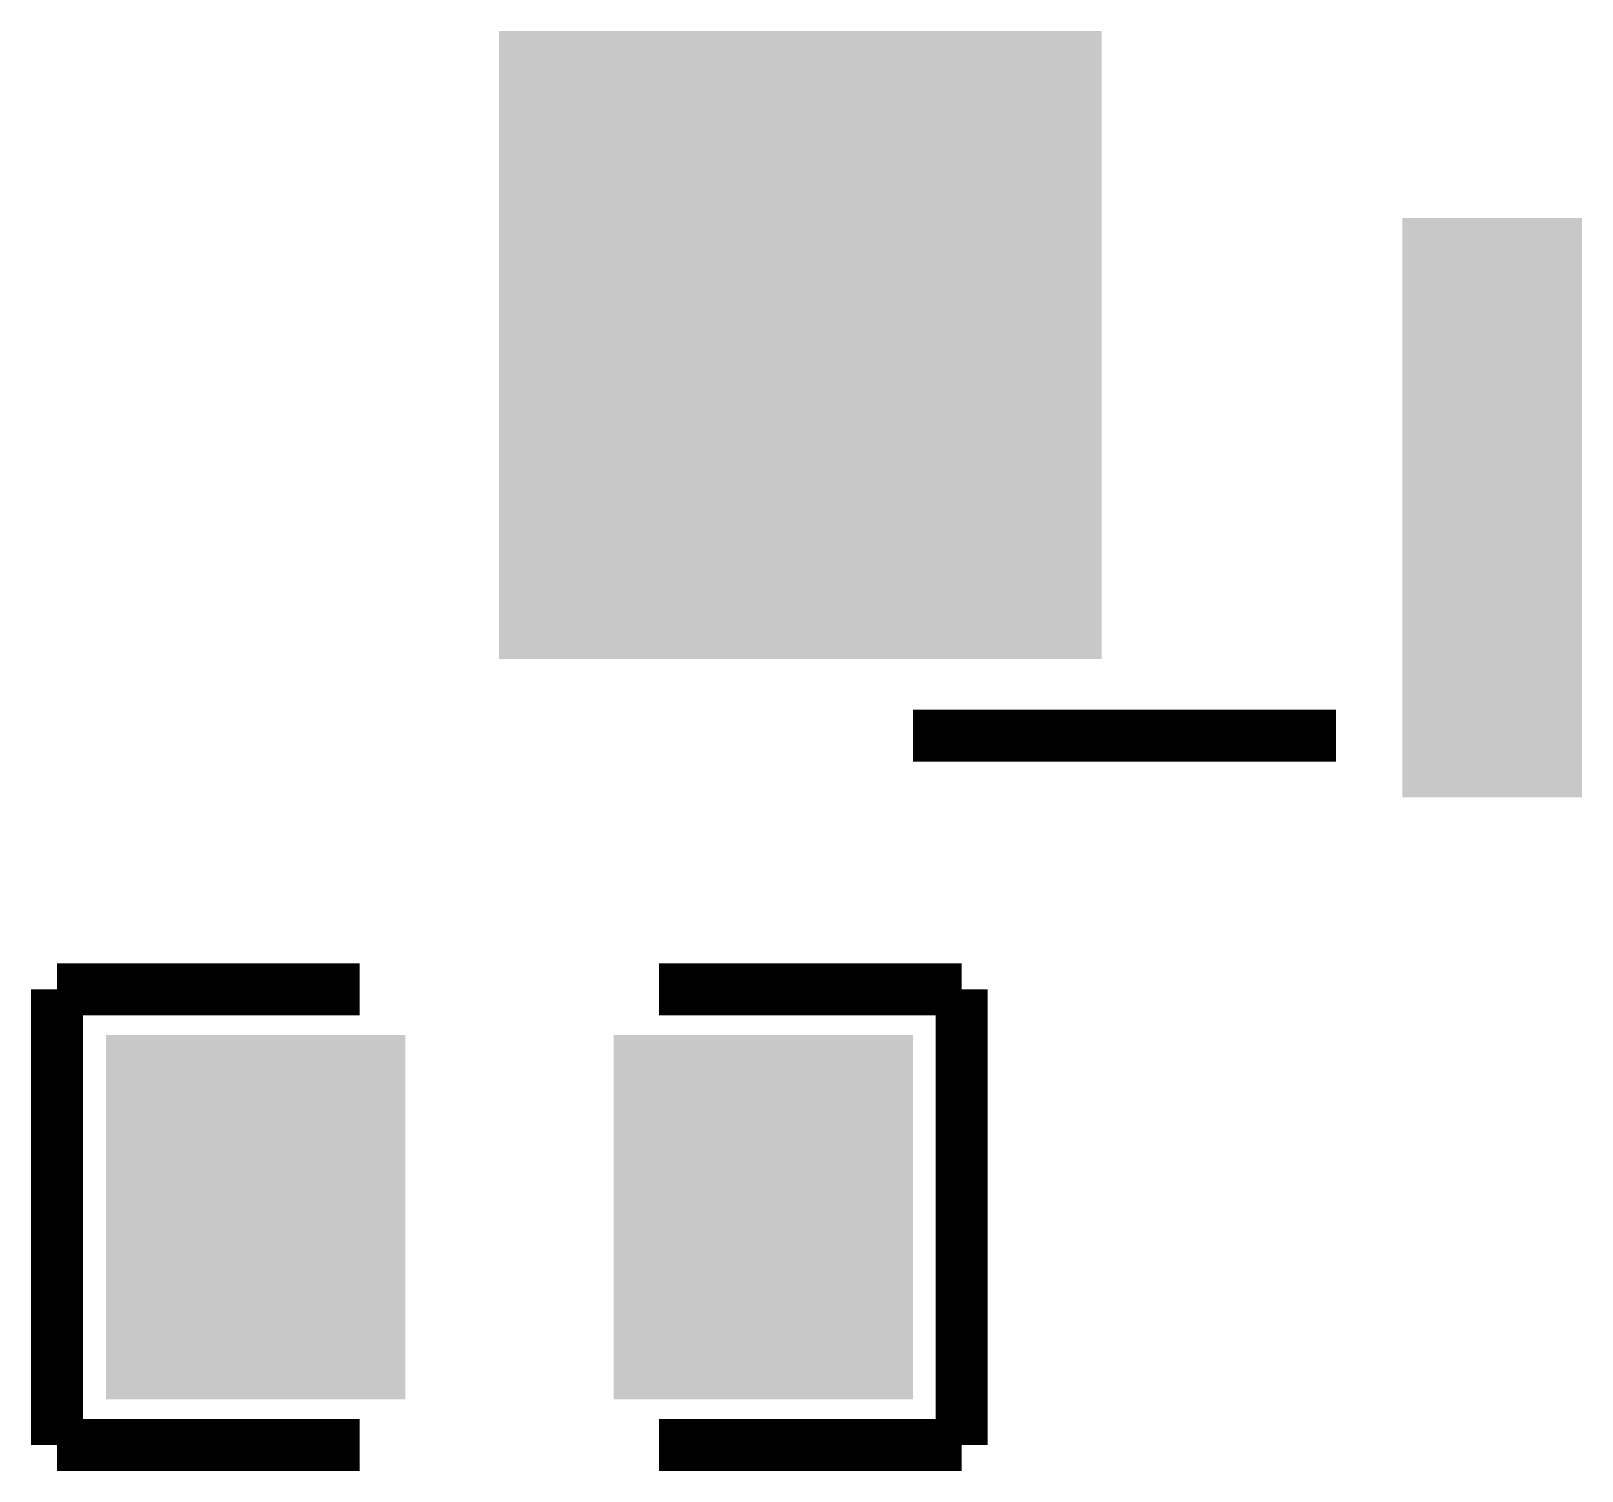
# Model space of a CAD drawing. Extents: x -1.4 to 24.2, y -3.9 to 40.3.
# Drawn here: x 4.13 to 10.18, y 27.46 to 33.08 of the extents above; entities that cross this region are included whole.
import ezdxf

# ---------------------------------------------------------------- set-up
doc = ezdxf.new("R2010")
doc.units = 0
doc.layers.get('0').update_dxf_attribs({"linetype": 'CONTINUOUS'})
doc.layers.add('USBI2CCLICK_V102A_GTO', color=14, linetype='CONTINUOUS')
doc.layers.add('USBI2CCLICK_V102A_GTS', color=12, linetype='CONTINUOUS')

# ---------------------------------------------------------------- blocks, each defined once
blk = doc.blocks.new('RECTANGLE_37')
blk.add_solid([(0.5842, 0.7112), (0.5842, -0.7112), (-0.5842, 0.7112), (-0.5842, -0.7112)])
blk = doc.blocks.new('RECTANGLE_86')
blk.add_solid([(0.35052, 1.1303), (0.35052, -1.1303), (-0.35052, 1.1303), (-0.35052, -1.1303)])
blk = doc.blocks.new('RECTANGLE_87')
blk.add_solid([(1.17602, 1.22555), (1.17602, -1.22555), (-1.17602, 1.22555), (-1.17602, -1.22555)])

msp = doc.modelspace()

# ---------------------------------------------------------------- linework, layer by layer
at = {"layer": 'USBI2CCLICK_V102A_GTO', "const_width": 0.2032}
for points in [[(7.5692, 30.3276), (9.2202, 30.3276)], [(4.2291, 29.337), (5.4102, 29.337)], [(4.2291, 27.559), (4.2291, 29.337)], [(6.5786, 29.337), (7.7597, 29.337)], [(7.7597, 27.559), (7.7597, 29.337)], [(4.2291, 27.559), (5.4102, 27.559)], [(6.5786, 27.559), (7.7597, 27.559)]]:
    msp.add_lwpolyline(points, dxfattribs=at)

# ---------------------------------------------------------------- block references
at = {"layer": 'USBI2CCLICK_V102A_GTS'}
for name, p in [('RECTANGLE_87', (7.12978, 31.8516)), ('RECTANGLE_86', (9.8298, 31.2166)), ('RECTANGLE_37', (5.0038, 28.448)), ('RECTANGLE_37', (6.985, 28.448))]:
    msp.add_blockref(name, p, dxfattribs=at)

doc.saveas('drawing.dxf')
